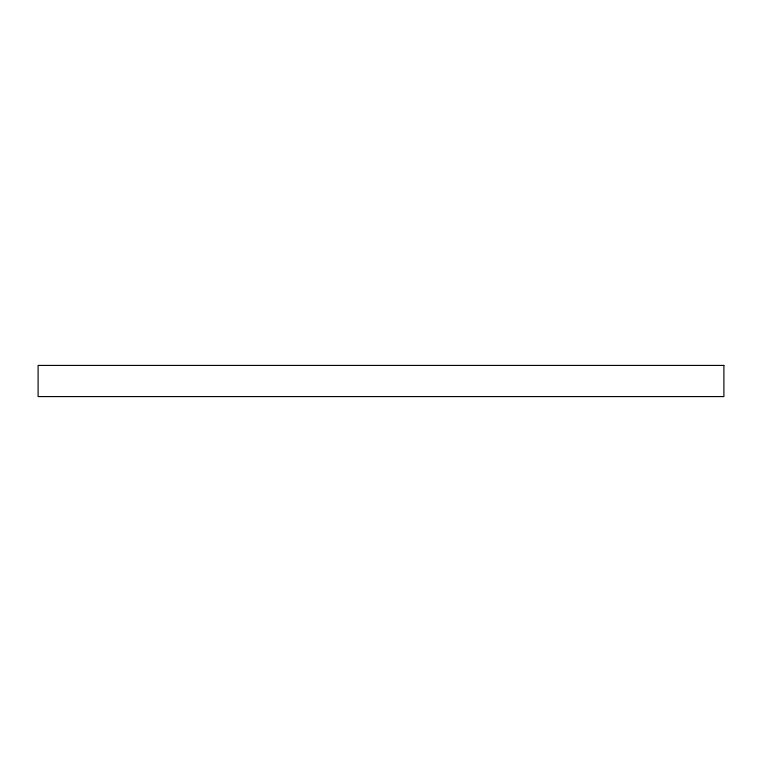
<?xml version="1.0" encoding="UTF-8"?>
<svg xmlns="http://www.w3.org/2000/svg" width="762" height="762" viewBox="0 0 762 762"><rect width="100%" height="100%" fill="white"/><g stroke="black" fill="none" stroke-linecap="round" stroke-linejoin="round"><path stroke-width="1.14" d="M723.9 365.417L38.1 365.417L38.1 396.583L723.9 396.583L723.9 365.417"/></g></svg>
